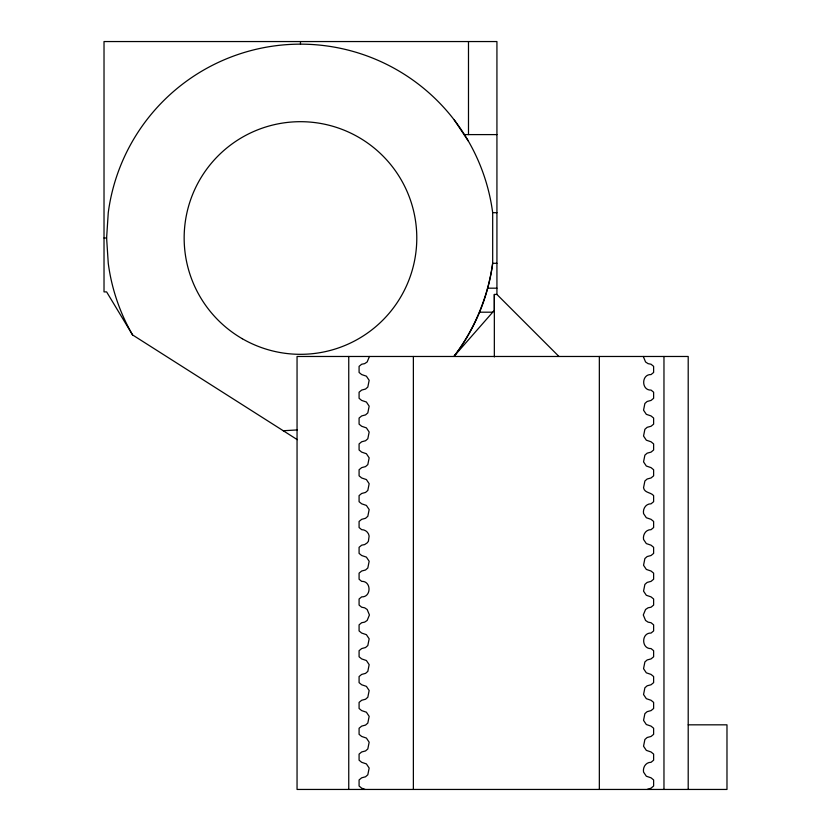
<?xml version="1.0" encoding="UTF-8"?>
<svg xmlns="http://www.w3.org/2000/svg" width="831" height="831" viewBox="0 0 831 831"><rect width="100%" height="100%" fill="white"/><g stroke="black" fill="none" stroke-linecap="round" stroke-linejoin="round"><path stroke-width="1.25" d="M558.962 356.478L496.928 294.444L494.341 294.444L494.341 310.337L454.277 356.021A193.872 193.872 0 0 0 492.679 263.302L492.679 212.694L496.928 212.694M297.259 439.641L132.576 334.935A193.872 193.872 0 0 1 108.259 263.302L106.607 237.998L108.259 212.694A193.872 193.872 0 0 1 492.679 212.694M454.277 356.021C474.646 328.931 487.922 296.864 492.679 263.302L496.928 263.302M369.431 356.478L367.157 361.963L364.643 363.646L361.672 364.238L359.085 366.357L359.085 372.454L361.672 374.573L366.398 376.173L369.161 380.318L367.821 387.049L365.547 389.043L361.672 390.082L359.085 392.211L359.085 398.298L361.672 400.428L366.398 402.027L369.161 406.172L367.821 412.903L365.547 414.898L361.672 415.936L359.085 418.055L359.085 424.153L361.672 426.272L366.398 427.872L369.161 432.016L367.821 438.747L365.547 440.742L361.672 441.78L359.085 443.91L359.085 449.997L361.672 452.126L366.398 453.726L369.161 457.871L367.821 464.602L365.547 466.596L361.672 467.635L359.085 469.754L359.085 475.841L361.672 477.97L366.398 479.57L369.161 483.715L367.821 490.446L365.547 492.44L361.672 493.479L359.085 495.608L359.085 501.695L361.672 503.815L366.398 505.425L369.161 509.569L367.821 516.29L365.547 518.295L361.672 519.333L359.085 521.452L359.085 527.54L361.672 529.669C365.328 529.607 368.632 532.38 369.12 536.057L368.393 541.303L367.157 542.903L364.643 544.585L361.672 545.178L359.085 547.307L359.085 553.394L361.672 555.513L366.398 557.123L369.161 561.268L367.821 567.988L365.547 569.983L361.672 571.022L359.085 573.151L359.085 579.238L361.672 581.368C371.478 580.9 371.478 597.344 361.672 596.876L359.085 598.995L359.085 605.093L361.672 607.212L364.643 607.804L367.157 609.487L369.431 614.971L367.157 620.456L364.643 622.139L361.672 622.72L359.085 624.85L359.085 630.937L361.672 633.066L366.398 634.666L369.161 638.81L367.821 645.542L365.547 647.536L361.672 648.575L359.085 650.694L359.085 656.791L361.672 658.91L366.398 660.52L369.161 664.665L367.821 671.386L365.547 673.38L361.672 674.419L359.085 676.548L359.085 682.635L361.672 684.765L366.398 686.364L369.161 690.509L367.821 697.24L365.547 699.235L361.672 700.273L359.085 702.392L359.085 708.49L361.672 710.609L366.398 712.209L369.161 716.353L367.821 723.084L365.547 725.079L361.672 726.117L359.085 728.247L359.085 734.334L361.672 736.463L366.398 738.063L369.161 742.208L367.821 748.939L365.547 750.933L361.672 751.972L359.085 754.091L359.085 760.188L361.672 762.307L366.398 763.907L369.161 768.052L367.821 774.783L365.547 776.777L361.672 777.816L359.085 779.945L359.085 786.033L361.672 788.162L365.089 789.45M647.162 789.45L651.037 788.162L653.623 786.033L653.623 779.945L651.037 777.816L646.321 776.216L643.547 772.072C642.685 767.231 645.916 762.152 651.037 762.307L653.623 760.188L653.623 754.091L651.037 751.972L646.321 750.362L643.547 746.217L644.887 739.497L647.162 737.502L651.037 736.463L653.623 734.334L653.623 728.247L651.037 726.117L646.321 724.518L643.547 720.373L644.887 713.642L647.162 711.648L651.037 710.609L653.623 708.49L653.623 702.392L651.037 700.273L646.321 698.674L643.547 694.519L644.887 687.798L647.162 685.804L651.037 684.765L653.623 682.635L653.623 676.548L651.037 674.419L646.321 672.819L643.547 668.675L644.887 661.943L647.162 659.949L651.037 658.91L653.623 656.791L653.623 650.694L651.037 648.575C641.241 649.042 641.241 632.599 651.037 633.066L653.623 630.937L653.623 624.85L651.037 622.72L648.076 622.139L645.562 620.456L643.287 614.971L645.562 609.487L648.076 607.804L651.037 607.212L653.623 605.093L653.623 598.995L651.037 596.876L646.321 595.276L643.547 591.132L644.887 584.401L647.162 582.406L651.037 581.368L653.623 579.238L653.623 573.151L651.037 571.022L646.321 569.422L643.547 565.277L644.887 558.546L647.162 556.552L651.037 555.513L653.623 553.394L653.623 547.307L651.037 545.178L646.321 543.578L643.547 539.433C642.727 534.613 645.895 529.503 651.037 529.669L653.623 527.54L653.623 521.452L651.037 519.333L646.321 517.723L643.547 513.579C642.685 508.749 645.916 503.659 651.037 503.815L653.623 501.695L653.623 495.608C650.746 492.149 644.42 493.032 643.547 487.735L644.887 481.004L647.162 479.009L651.037 477.97L653.623 475.841L653.623 469.754L651.037 467.635L646.321 466.025L643.547 461.88L644.887 455.159L647.162 453.165L651.037 452.126L653.623 449.997L653.623 443.91L651.037 441.78L646.321 440.181L643.547 436.036L644.887 429.305L647.162 427.311L651.037 426.272L653.623 424.153L653.623 418.055L651.037 415.936L646.321 414.326L643.547 410.182L644.887 403.461L647.162 401.466L651.037 400.428L653.623 398.298L653.623 392.211L651.037 390.082C641.241 390.549 641.241 374.106 651.037 374.573L653.623 372.454L653.623 366.357L651.037 364.238L648.076 363.646L645.562 361.963L643.287 356.478M283.257 430.738L297.259 429.939M464.051 134.601L496.928 134.601M104.02 237.998L106.607 237.998M487.735 288.18L496.928 288.18M479.58 312.196L492.71 312.196M688.203 724.829L726.98 724.829L726.98 789.45L297.051 789.45L297.051 356.478L688.203 356.478L688.203 789.45M454.277 119.986L468.362 141.073M132.576 334.935L106.607 291.889L104.02 291.889L104.02 41.55L496.928 41.55L496.928 294.444M663.969 356.478L663.969 789.45M599.338 356.478L599.338 789.45M494.341 294.444L494.341 356.915M468.487 41.55L468.487 134.601M413.371 356.478L413.371 789.45M348.75 356.478L348.75 789.45M300.469 41.55L300.469 44.136M242.309 338.736A116.319 116.319 0 0 0 416.788 237.998A116.319 116.319 0 0 0 242.309 137.271A116.319 116.319 0 0 0 242.309 338.736"/></g></svg>
